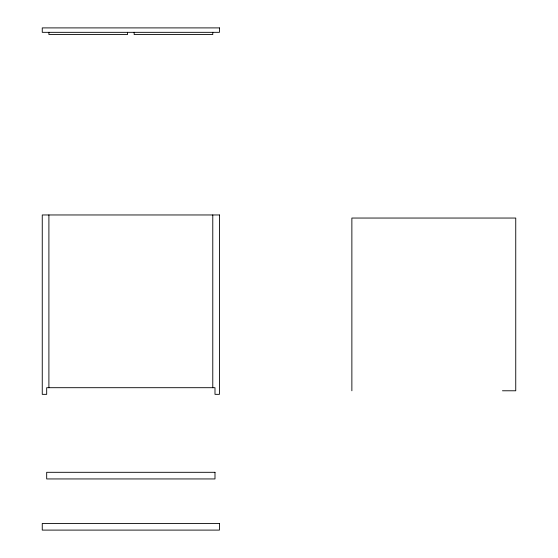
<?xml version="1.0" encoding="UTF-8"?>
<svg xmlns="http://www.w3.org/2000/svg" width="558" height="558" viewBox="0 0 558 558"><rect width="100%" height="100%" fill="white"/><g stroke="black" fill="none" stroke-linecap="round" stroke-linejoin="round"><path stroke-width="0.84" d="M502.458 390.781L515.745 390.781L515.745 218.045L351.868 218.045L351.868 390.781M212.779 32.329L212.779 34.547L134.157 34.547L134.157 32.329M212.779 214.963L212.779 387.698M127.517 32.329L127.517 34.547L48.902 34.547L48.902 32.329M48.902 214.963L48.902 387.698M219.42 27.9L42.255 27.9L42.255 32.329L219.42 32.329L219.42 27.9M219.42 214.963L42.255 214.963L42.255 394.346L46.684 394.346L46.684 387.698L214.99 387.698L214.99 394.346L219.42 394.346L219.42 214.963M214.99 472.305L46.684 472.305L46.684 478.945L214.99 478.945L214.99 472.305M219.42 523.453L42.255 523.453L42.255 530.1L219.42 530.1L219.42 523.453"/></g></svg>
